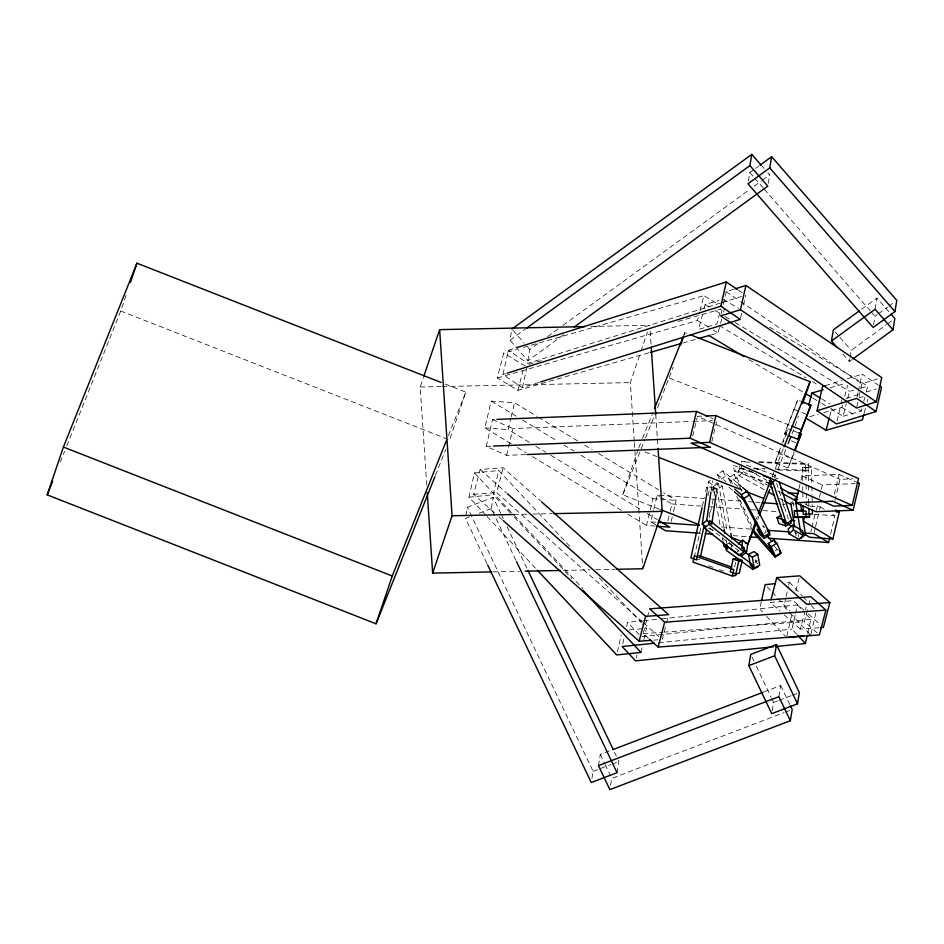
<?xml version="1.0" encoding="UTF-8"?>
<svg xmlns="http://www.w3.org/2000/svg" width="944" height="944" viewBox="0 0 944 944"><rect width="100%" height="100%" fill="white"/><g stroke="black" fill="none" stroke-linecap="round" stroke-linejoin="round"><path stroke-width="0.71" stroke-dasharray="4.72 3.54" d="M707.068 491.706L708.531 481.806L710.336 480.248M711.139 490.668L712.602 480.767M709.109 515.448L709.534 512.616M712.673 491.387L713.522 485.723L717.11 482.632M716.331 493.181L717.794 483.281M465.958 515.613L467.351 507.211L493.134 497.37L500.721 513.3M563.544 334.825L527.92 360.761L510.043 340.241L511.66 330.435M515.92 560.323L491.281 508.568L493.134 497.37M527.92 360.761L529.785 349.563L540.464 341.787M591.959 778.328L593.115 771.331L467.351 507.211M598.437 765.608L600.29 754.409L611.311 750.197M610.556 785.42L611.724 778.411L783.921 712.685M617.034 772.688L618.898 761.489L616.998 757.513M748.427 180.988L749.819 172.587L754.409 169.247M768.263 183.313L769.655 174.911L767.779 172.752M772.18 710.844L773.584 702.442L771.72 698.548M778.894 696.707L780.747 685.509L762.846 692.353M842.78 353.976L849.364 361.54L849.836 358.744M850.06 357.339L851.228 350.342L886.581 324.594M875.1 309.266L876.952 298.068L890.133 313.184M873.601 324.665L874.994 316.264L877.283 314.588M702.419 506.196L704.342 497.582M705.628 491.836L706.596 487.529L709.982 486.915L715.611 488.909L709.192 517.631M694.229 557.279L701.298 525.69M708.047 495.529L709.982 486.915M734.633 566.99L735.907 561.302M486.054 515.436L468.967 497.193L474.431 472.968L498.692 470.49L571.061 547.744M539.236 382.355L522.362 387.642L502.963 374.485L508.427 350.259L515.459 348.053M510.315 512.958L493.228 494.715L498.692 470.49M522.362 387.642L527.189 366.272M617.376 652.08L621.235 634.97M622.78 643.666L624.067 637.967M626.639 626.568L627.607 622.285L642.25 620.798M636.221 658.003L636.858 655.16M640.988 652.446L642.274 646.746M643.879 639.619L646.451 628.22L642.439 623.925M720.956 314.47L722.892 305.927M723.21 304.499L726.101 291.672L734.031 289.194M740.568 317.951L741.854 312.252M743.459 305.124L745.713 295.153M761.277 601.776L759.672 608.904L762.658 612.09M785.856 597.871L783.921 606.414L788.901 611.736M786.175 596.443L788.429 586.472M788.747 585.044L789.396 582.188L786.541 582.483M786.859 636.15L792.004 613.352M837.104 421.083L840.644 405.401M840.974 403.973L841.93 399.701M796.748 634.285L791.945 629.164L795.167 614.922M795.485 613.494L797.409 604.939L659.809 619.004M856.999 396.928L857.966 392.657M858.285 391.229L862.143 374.119L877.908 384.822M856.798 406.616L857.766 402.333M859.052 396.633L861.943 383.807L879.112 378.426M807.627 633.53L810.849 619.276L803.167 611.087M811.108 633.672L816.265 610.874M511.188 443.763L484.862 427.868L491.199 401.094L514.492 402.769L537.053 416.398M525.631 454.595L506.562 455.35L486.195 446.359L492.52 419.573L495.458 419.455M529.466 442.417L508.167 429.555L510.834 418.275M511.164 416.87L514.492 402.769M506.562 455.35L512.899 428.576L691.917 421.437M655.278 526.103L646.546 525.478L652.87 498.692L578.932 454.052M655.738 524.84L650.841 521.879L653.508 510.598M653.838 509.194L657.177 495.093L704.189 498.491M667.868 520.887L669.874 512.427M670.205 511.023L671.868 503.966L660.847 497.311M671.172 521.525L673.166 513.064M673.509 511.648L676.175 500.379L663.632 492.815M692.743 436.045L697.073 417.72M711.859 441.58L716.531 421.85M783.213 506.822L783.874 504.002M798.99 488.614L800.654 481.558M800.984 480.154L801.987 475.929L839.074 474.443L855.618 481.759M807.84 502.869L808.843 498.644M810.943 531.614L811.604 528.793M811.946 527.389L815.274 513.288M816.348 510.303L818.023 503.246M819.357 497.606L821.02 490.561M821.351 489.157L822.354 484.921L855.158 483.623M814.235 532.251L815.238 528.026M815.569 526.61L819.239 511.105M819.569 509.701L820.242 506.881L807.014 505.925M834.402 494.184L839.074 474.443M834.98 500.462L839.983 479.316L852.821 478.809M830.602 534.08L834.933 515.754L831.263 513.536M648.976 352.761L517.89 390.379L497.252 377.966L503.742 353.115L516.427 349.481M494.479 512.816L473.652 494.326L480.142 469.475L503.164 467.752L540.428 500.827M517.89 390.379L522.929 371.051M642.439 622.002L496.686 492.603L503.164 467.752M497.252 377.966L697.415 320.523L699.575 312.24M699.941 310.859L703.905 295.673L718.467 304.44M702.596 314.163L698.631 329.338L716.826 324.122L720.791 308.936M704.035 308.641L705.121 304.499L719.116 300.475M710.997 334.967L718.054 332.937L720.213 324.653M720.567 323.273L721.653 319.131M723.446 312.228L724.532 308.086M648.504 638.463L643.124 633.695L647.088 618.509M647.454 617.128L648.894 611.606M662.169 639.513L666.134 624.326M666.488 622.946L668.293 616.043M829.682 416.469L831.841 408.186M823.64 412.646L841.836 407.419L842.555 404.657M844.715 396.374L847.594 385.329M795.827 591.027L799.78 575.84M830.496 408.681L843.051 416.233L846.296 403.808M847.736 398.285L849.541 391.382L853.742 390.179M819.073 627.725L800.359 629.129L805.043 611.181M805.397 609.8L806.117 607.039M817.244 633.035L804.347 621.589L808.312 606.402M808.678 605.021L810.117 599.499M843.051 416.233L861.247 411.018L861.966 408.256M863.772 401.353L864.857 397.212M866.297 391.689L867.737 386.167L768.522 326.471M864.267 412.929L865.707 407.407M867.147 401.884L867.866 399.123M66.812 445.839L120.738 311.001L126.756 293.242M426.759 485.192L420.186 386.993L423.419 377.435M445.249 384.066L465.805 392.126L449.604 439.928L120.738 311.001M634.262 441.249L630.332 382.615L640.516 352.572M640.976 351.203L647.454 332.087M659.526 509.205L622.769 494.798L638.191 449.285M657.508 407.961L673.178 367.074M683.928 335.356L684.86 332.607L688.943 334.2M794.081 452.978L788.087 467.964L774.941 462.808L781.986 443.704M787.284 435.149L784.653 434.122L787.898 424.564L797.704 400.044L800.335 401.07M756.404 519.07L757.348 516.309M791.922 430.275L787.98 428.729L783.107 442.37M784.653 434.122L797.704 400.044M795.131 425.827L798.4 416.174M788.087 467.964L794.057 451.586M60.274 462.182L64.629 451.279M448.365 435.703L465.805 392.126M435.432 475.339L445.792 449.462M638.734 447.928L641.991 439.786M642.534 438.429L652.847 412.658M683.775 335.321L684.86 332.607M622.769 494.798L645.023 439.172M645.566 437.815L654.794 414.746M782.529 442.347L787.98 428.729M774.941 462.808L780.924 447.822M772.098 476.673L774.812 469.888M775.354 468.531L783.496 448.176M757.761 519.471L758.846 516.757M774.587 477.404L775.673 474.69M777.844 469.262L785.986 448.907M791.957 433.992L794.671 427.207M764.333 489.712L738.987 475.599L738.208 470.832L742.704 466.961M738.987 475.599L743.471 471.729L742.893 468.153M737.111 551.744L738.904 550.199M510.043 340.241L525.478 328.996M755.554 168.41L759 165.896M547.591 336.595L558.282 328.819M563.025 325.35L749.477 189.614M754.221 186.145L761.348 180.965M762.54 180.103L769.655 174.911M861.636 309.219L876.952 298.068M878.439 313.762L887.62 307.071M888.764 306.234L894.499 302.056M887.761 323.733L892.481 320.299M849.364 361.54L851.724 359.829M719.47 478.679L717.169 474.313L722.844 470.832L741.559 486.597M721.181 479.068L725.712 476.283L737.83 486.479M730.786 483.175L728.39 477.935L734.066 474.454L736.945 477.699L741.146 486.868M728.39 477.935L731.281 481.169L736.945 477.699M764.085 533.301L766.351 531.909M775.189 550.859L777.467 549.467M753.454 472.389L732.697 465.215L734.656 471.198L740.131 468.318L756.734 474.065M714.36 493.547L713.074 486.42L718.537 483.54L722.337 486.266L730.597 531.897M713.074 486.42L716.862 489.134L722.337 486.266M772.239 476.991L775.52 475.269L776.7 478.844M727.505 543.791L729.688 542.647M755.165 562.27L757.359 561.125L753.89 558.636M469.569 516.852L465.498 518.409L486.986 563.533M479.068 513.229L491.281 508.568M593.115 771.331L610.756 764.593M612.113 764.085L618.898 761.489M773.584 702.442L777.644 700.885M779.001 700.365L791.214 695.704M792.571 695.185L797.999 693.12M785.302 712.154L790.812 710.053M720.414 303.083L527.826 363.416L508.427 350.259M721.818 302.635L741.5 296.475M502.963 374.485L505.772 373.6M825.257 385.683L841.659 380.55M847.122 378.827L862.143 374.119M846.036 398.415L859.689 394.132M866.521 391.996L876.079 388.999M523.472 347.451L703.905 295.673M541.29 360.679L524.368 365.529L503.742 353.115M678.016 321.444L720.307 309.302M682.807 343.05L696.908 339.002M830.118 387.795L845.517 383.37M860.739 388.173L867.737 386.167M859.158 397.79L863.347 396.586M809.645 416.658L818.047 414.251M741.3 464.531L741.382 468.543L744.769 467.929M758.693 462.513L805.208 464.295L808.595 463.669L808.713 470.372L805.326 470.985L777.714 469.935M802.601 480.708L802.365 467.528L811.557 467.127L811.875 484.709M802.365 467.528L811.557 467.127M715.611 488.909L712.224 489.535L706.596 487.529M696.483 559.886L699.87 559.273M468.967 497.193L493.228 494.715M643.714 620.645L658.346 619.146M629.329 629.967L646.451 628.22M810.849 619.276L641.047 636.634L627.607 622.285M658.735 642.781L791.945 629.164M473.652 494.326L496.686 492.603M643.124 633.695L662.181 632.268M663.644 632.15L804.347 621.589M653.531 640.162L657.85 639.831M701.687 416.139L697.404 416.316L714.891 424.033M693.38 421.378L712.46 420.611M486.195 446.359L492.06 446.123M590.991 326.482L649.767 325.255M420.186 386.993L440.754 386.568M442.229 386.544L630.332 382.615M513.807 514.48L527.035 514.197M532.912 514.079L552.016 513.678M492.898 571.875L519.342 571.321M563.438 570.4L589.882 569.857M595.77 569.728L614.874 569.338M759.177 461.781L808.595 463.669M749.973 462.182L741.252 461.852L744.639 461.227L744.71 465.25M753.489 468.259L765.112 468.708M775.284 469.097L808.713 470.372M741.382 468.543L744.285 468.661M755.908 469.097L764.628 469.439M484.862 427.868L508.167 429.555M711.528 499.022L742.373 501.252M748.25 501.677L754.126 502.102M755.601 502.208L760.003 502.527M782.045 504.12L784.983 504.332M652.87 498.692L676.175 500.379M671.868 503.966L702.725 506.196M710.065 506.727L745.323 509.276M751.2 509.701L755.613 510.02M762.953 510.551L777.644 511.613M814.365 514.268L834.933 515.754M650.841 521.879L656.717 522.303M721.358 526.976L750.74 529.1M697.852 533.089L700.79 533.301M733.11 535.637L747.801 536.699M746.468 465.215L775.52 475.269M774.812 477.664L778.198 478.832M734.656 471.198L766.481 482.195M708.578 565.81L714.018 567.733M719.458 569.669L723.541 571.108M794.459 409.602L807.616 414.758M669.449 378.107L790.588 425.602M793.243 430.794L798.506 432.848M791.32 440.872L797.892 443.444M778.175 453.238L791.332 458.395M645 451.952L657.248 456.754M708.519 528.416L713.971 530.552M710.502 417.626L713.039 418.758M716.236 424.635L839.983 479.316M801.987 475.929L822.354 484.921M492.52 419.573L512.899 428.576M749.04 470.49L766.776 480.378M743.471 471.729L767.555 485.145M777.691 490.786L780.228 492.202M738.208 470.832L766.091 486.361M790.624 502.184L794.329 504.249M779.543 498.184L783.343 500.296M794.411 532.475L796.889 533.856M723.316 299.272L738.385 308.334M705.121 304.499L710.136 307.52M715.163 310.541L720.189 313.561M725.204 316.582L730.231 319.603M735.258 322.624L849.541 391.382M719.34 325.633L805.999 377.765M812.277 381.541L818.554 385.329M858.745 409.507L861.247 411.018M697.415 320.523L708.342 327.096M713.192 330.022L718.054 332.937M841.836 407.419L855.181 415.454M821.634 398.852L830.13 403.961M748.863 359.57L804.123 392.81M812.914 398.097L820.454 402.64M821.705 403.395L825.469 405.66M820.242 506.881L825.139 509.843M804.913 503.825L811.038 507.518M538.304 417.154L578.412 441.367M584.678 445.143L592.195 449.686M598.461 453.462L658.629 489.783M657.177 495.093L659.62 496.579M491.199 401.094L516.262 416.221M522.528 420.009L557.621 441.19M563.887 444.978L573.917 451.031M535.732 446.205L545.762 452.259M550.777 455.279L641.011 509.76M647.277 513.536L657.307 519.589M517.454 447.55L526.221 452.837M532.487 456.625L622.733 511.093M627.748 514.126L646.546 525.478M738.432 290.209L742.078 292.687M726.101 291.672L739.447 300.723M740.662 301.549L861.943 383.807M729.382 543.437L733.181 546.151M757.843 563.839L755.955 562.482L755.212 558.4M708.531 481.806L713.522 485.723M709.522 527.838L739.884 551.78M738.928 487.411L742.232 490.196M717.169 474.313L725.983 481.723M728.851 487.187L733.252 490.892M764.959 527.554L762.752 525.702L765.619 531.153M804.052 610.225L793.302 600.691L770.269 602.425L779.945 611.004M808.347 614.048L820.159 624.539M784.24 614.827L800.359 629.129M480.142 469.475L506.444 492.827M643.537 622.969L658.877 636.586M498.857 516.71L502.149 519.625M789.396 582.188L802.329 595.994M803.32 597.056L806.306 600.242M811.285 605.564L814.271 608.75M797.409 604.939L802.211 610.06M767.13 586.79L771.106 591.038M772.098 592.1L777.077 597.41M778.068 598.472L790.01 611.228M789.892 612.798L809.799 634.038M766.634 616.338L785.538 636.516M599.216 577.787L641.424 622.851M474.431 472.968L582.991 588.855M514.327 517.253L571.627 578.412M487.057 516.51L536.31 569.09M774.045 545.974L777.891 550.293M762.127 166.274L764.015 168.433M749.819 172.587L753.666 177.012M754.634 178.109L763.295 188.057M764.262 189.166L870.179 310.741M871.147 311.839L874.994 316.264M835.228 331.981L838.992 336.3M839.924 337.386L851.228 350.342M512.84 330.117L524.132 343.085M527.897 347.404L529.785 349.563M722.844 470.832L725.712 476.283M780.747 685.509L789.774 704.472M751.943 657.012L753.808 660.906M756.274 666.098L771.106 697.25M501.347 514.622L503.246 518.598M507.034 526.563L527.259 569.043M614.473 752.203L616.373 756.179M600.29 754.409L604.502 763.248M605.104 764.51L610.52 775.885M734.066 474.454L739.459 486.243M740.061 487.552L741.854 491.482M731.281 481.169L732.473 483.788M739.671 499.518L751.66 525.714M736.78 496.273L751.766 529.029M776.641 483.234L788.523 519.471M739.341 465.935L740.131 468.318M731.034 543.437L731.777 547.52M718.537 483.54L727.057 530.599M716.862 489.134L723.836 527.637M726.16 540.464L726.679 543.319M716.166 503.53L720.296 526.339M722.361 537.75L722.88 540.593M797.468 512.816L797.94 515.719M796.748 512.191L797.22 515.094M792.712 501.181L793.479 505.949M798.128 534.54L798.518 536.924M795.568 532.64L796.04 535.543M650.168 331.12L651.041 344.3M655.761 414.652L657.921 446.901M634.356 442.712L642.699 567.285M811.899 486.172L812.064 494.963M812.088 496.426L812.265 506.68M808.17 467.752L808.465 483.859M808.489 485.334L808.619 492.65M808.784 501.441L808.855 505.842M805.751 466.914L806.034 483.021M806.058 484.484L806.2 491.812M806.223 493.275L806.436 505.005M805.208 464.295L805.326 470.985M802.707 486.573L802.778 490.963M802.813 492.438L802.943 499.754M797.857 512.793L797.904 515.471"/><path stroke-width="1.42" d="M705.227 526.61L702.242 524.25L706.855 493.122M704.448 528.144L708.932 524.286L709.51 520.415L744.379 547.921L743.801 551.78L739.317 555.638L704.448 528.144L704.826 525.572M702.242 524.25L706.726 520.392L710.926 492.084M716.118 494.597L711.705 524.309L706.726 520.392M746.586 551.803L747.731 544.086L742.739 540.157L741.595 547.886L746.586 551.803L742.09 555.674L740.096 554.104M526.669 328.134L749.914 165.589L751.778 154.379L761.194 165.188M769.761 167.902L771.626 156.704L896.8 300.381L894.947 311.591L873.141 327.462L747.955 183.785L769.761 167.902L894.947 311.591M748.852 665.614L750.716 654.416L776.487 644.575L799.356 692.601L797.503 703.799L771.72 713.64L748.852 665.614L774.635 655.773L776.487 644.575M837.127 347.498L831.487 341.02L833.34 329.822L859.276 310.942M790.329 720.72L778.894 696.707L598.437 765.608L609.859 789.621L790.329 720.72L792.181 709.522L790.376 705.734M852.904 358.968L892.977 329.786L894.841 318.588L891.077 314.269M702.088 507.636L690.843 557.892L696.483 559.886L704.189 525.43M700.507 556.405L706.619 529.124M733.158 559.072L730.29 571.875L735.931 573.869L739.317 573.244L742.185 560.453L736.544 558.459L733.158 559.072L738.798 561.078L742.185 560.453M732.391 576.064L733.83 569.669L694.371 555.697L692.943 562.093L732.391 576.064L735.777 575.451L736.355 572.89M735.931 573.869L738.798 561.078M507.176 373.163L720.838 306.21L726.302 281.985L737.217 289.395M740.45 309.691L745.913 285.466L881.755 377.6L876.28 401.837L856.479 408.032L720.638 315.898L740.45 309.691L876.28 401.837M761.596 600.349L765.136 584.666L775.118 583.652M879.124 385.636L881.543 387.288L876.079 411.513L836.467 423.927L817.056 410.77L822.531 386.533L825.257 385.683M776.098 646.498L805.374 643.513L806.99 636.386M493.523 446.064L690.158 438.217L696.495 411.442L707.953 416.505M709.617 442.358L715.953 415.572L858.521 478.573L852.196 505.359L833.646 506.102L691.067 443.09L709.617 442.358L852.196 505.359M856.892 482.325L859.441 483.446L853.105 510.232L816.017 511.707L795.65 502.704L798.648 490.019M804.512 516.97L803.509 521.194L832.903 538.941L839.24 512.155L835.558 509.937M768.369 538.186L828.608 542.529L829.599 538.304M650.652 640.374L639.135 641.236L645.613 616.385L507.53 493.806M658.169 647.053L664.659 622.202L649.614 608.845L810.837 596.738L825.882 610.095L819.392 634.946L658.169 647.053L649.578 639.418M808.689 405.436L811.923 393.011L823.121 389.801M770.988 599.664L776.747 577.575L799.78 575.84L829.87 602.555L823.392 627.406L820.513 627.618M805.444 417.862L826.071 430.275L829.316 417.85M863.913 414.31L862.474 419.832L826.071 430.275M434.889 476.708L376.054 623.795L47.2 494.868L63.401 447.055L136.939 263.199L441.131 382.45M130.461 282.315L136.939 263.199M423.88 376.066L439.621 329.633L585.115 326.6M376.054 623.795L392.256 575.993L446.193 441.155M491.423 571.899L432.647 573.126L452.082 515.766L439.621 329.633M680.659 345.008L682.996 338.117M658.015 448.365L662.228 511.388L642.793 568.748L616.338 569.303M745.276 542.824L747.99 543.886L755.471 521.82M758.28 513.548L769.384 483.458M802.612 403.761L810.082 381.695L690.312 334.731M788.606 435.668L797.81 439.279L810.861 405.2L801.645 401.589M798.506 432.848L801.137 433.886L795.167 450.253M810.861 405.2L797.81 439.279M47.2 494.868L52.652 481.251M654.475 408.587L683.232 336.678M784.039 446.819L810.082 381.695M747.99 543.886L756.675 522.185M759.389 515.4L769.702 489.617M788.157 443.491L790.871 436.706M794.6 450.229L801.137 433.886M738.255 544.027L742.739 540.157M792.712 525.159L788.216 529.018L788.995 533.785L798.907 539.307L803.391 535.437L802.612 530.67L792.712 525.159L793.479 529.926L803.391 535.437M788.995 533.785L793.479 529.926M800.996 538.304L805.48 534.434L802.648 517.029M511.896 329.043L751.778 154.379M760.144 165.07L771.626 156.704M574.235 327.037L767.802 186.11L749.914 165.589M831.487 341.02L875.1 309.266L892.977 329.786M734.786 489.145L741.394 494.703L747.07 491.222L749.371 495.588M743.931 498.361L749.607 494.88L769.69 533.065L764.015 536.546L761.82 534.682L741.724 496.509L743.931 498.361L764.015 536.546M764.345 538.34L761.478 532.888L757.076 529.183L759.944 534.634L764.345 538.34L770.021 534.859L767.153 529.407M768.215 543.484L773.891 540.003L776.77 543.248L781.136 552.771L775.461 556.252L772.57 553.007L768.215 543.484L771.095 546.718L775.461 556.252M771.095 546.718L776.77 543.248M775.107 557.019L772.924 552.252L752.722 529.572L754.905 534.339L775.107 557.019L780.782 553.538L779.142 549.963M779.119 481.629L791.922 520.64L786.458 523.519L783.06 522.339L769.336 480.531L772.735 481.711L776.015 479.989M790.423 520.651L791.202 523.047L785.738 525.914L778.942 523.566L776.983 517.595L781.361 515.294M748.509 554.458L753.973 551.591L757.772 554.317L759.743 565.208L754.28 568.076L750.48 565.35L748.509 554.458L752.309 557.184L754.28 568.076M752.309 557.184L757.772 554.317M752.875 569.433L751.884 563.993L725.322 544.936L726.302 550.387L752.875 569.433L758.339 566.565M612.691 749.678L762.846 692.353M516.864 347.616L726.302 281.985M735.352 288.77L745.913 285.466M540.641 381.919L740.249 319.379L720.838 306.21M817.056 410.77L856.68 398.356L876.079 411.513M650.392 352.36L681.403 343.451M698.312 338.601L709.593 335.368M809.504 514.574L809.551 517.253L794.541 517.418L794.423 510.728L803.615 510.326M803.049 505.618L803.202 514.409L812.406 514.008L812.324 509.618M794.541 517.418L797.928 516.805M654.345 643.23L622.143 646.522L635.572 660.859L773.171 646.793M786.529 637.578L803.651 635.831M807.934 635.395L810.79 635.1M645.613 616.385L668.647 614.662L541.526 501.807M829.87 602.555L806.837 604.278L776.747 577.575M664.659 622.202L825.882 610.095M496.933 419.396L696.495 411.442M705.959 415.974L715.953 415.572M527.106 454.536L710.525 447.22L690.158 438.217M795.65 502.704L832.738 501.229L853.105 510.232M452.082 515.766L513.807 514.48M553.479 513.654L662.228 511.388M525.23 571.203L560.5 570.471M794.423 510.728L806.046 511.164L806.164 517.867M799.379 516.864L809.551 517.253M788.004 492.839L798.187 493.57M762.941 502.739L777.632 503.801M836.325 511.943L839.24 512.155M791.863 520.356L794.765 520.557M658.18 522.41L699.315 525.383M768.369 530.375L788.936 531.861M805.09 533.03L813.905 533.667L828.608 542.529M656.729 526.209L669.839 527.153L658.558 520.345M832.903 538.941L809.61 537.254L804.713 534.304M697.852 533.089L665.544 530.752L656.965 525.572M705.203 533.62L712.543 534.151M749.276 536.806L758.091 537.443M763.141 475.741L770.056 478.136L772.015 484.107L766.481 482.195M776.983 517.595L783.78 519.943L785.738 525.914M699.126 555.556L731.777 567.12M791.839 426.11L801.055 429.721M658.605 457.297L740.273 489.311M745.725 491.446L763.413 498.385M660.883 509.736L698.997 524.675M731.659 537.49L741.193 541.219M63.401 447.055L392.256 575.993M780.723 488.142L797.196 497.311M797.586 499.695L795.108 498.314L797.232 511.365M770.092 486.549L772.629 487.965M781.49 492.898L796.701 501.37M768.133 491.836L774.469 495.364M784.606 501.004L790.942 504.533M805.48 534.434L800.524 531.673L798.164 517.17M811.923 393.011L820.419 398.12M708.684 335.391L743.848 356.549M805.385 393.565L811.663 397.341M787.556 523.944L791.237 526.162M745.807 552.842L749.265 555.32M708.932 524.286L743.801 551.78M742.668 487.517L747.07 491.222M734.361 491.812L744.261 500.155L741.394 494.703M767.484 531.212L769.69 533.065M503.246 520.592L639.135 641.236M797.704 635.312L805.374 643.513M582.684 590.212L640.988 652.446L616.727 654.924L537.313 570.164M767.059 535.814L771.862 541.219M752.368 530.339L755.259 533.572L753.454 529.643M774.635 655.773L797.503 703.799M527.897 570.365L613.211 749.548M516.557 561.656L617.034 772.688L591.263 782.529L487.611 564.866M773.891 540.003L774.977 542.387M772.735 481.711L786.458 523.519M730.857 533.325L731.883 539.024M724.095 529.065L724.874 533.336M726.939 544.747L727.706 549.019L723.906 546.305L723.139 542.021M800.536 503.978L801.704 511.223M790.848 503.636L794.624 526.846M651.242 347.239L655.761 414.652M427.243 492.52L432.647 573.126M808.914 508.769L809.02 514.633"/></g></svg>
